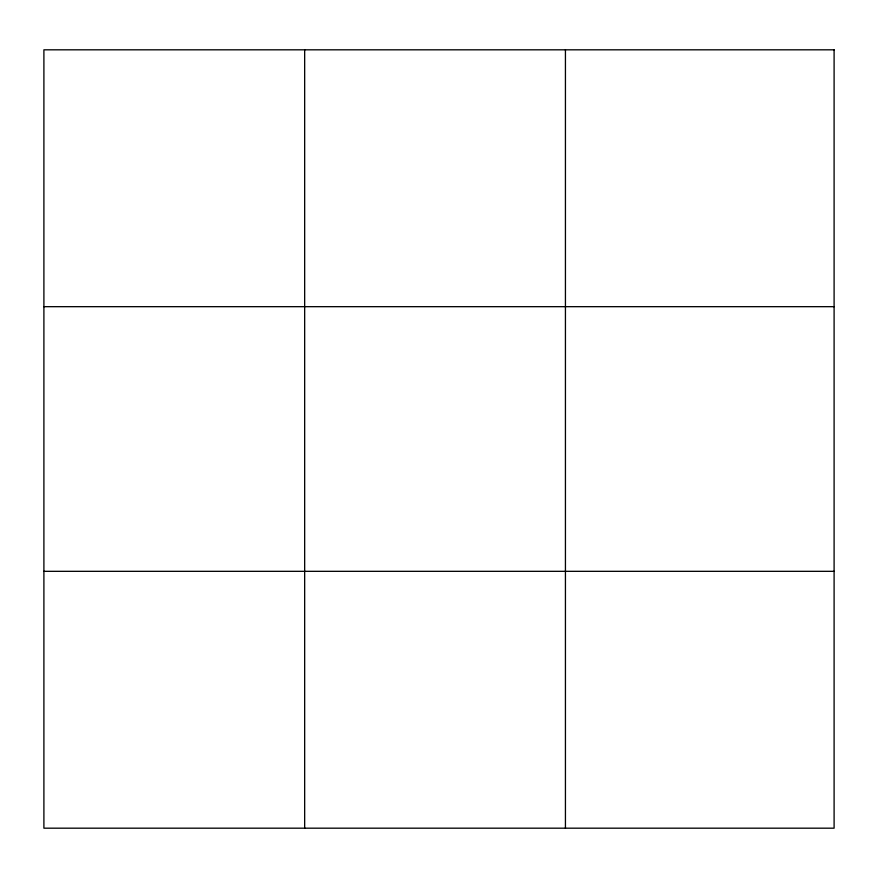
<?xml version="1.0" encoding="UTF-8"?>
<svg xmlns="http://www.w3.org/2000/svg" width="878" height="878" viewBox="0 0 878 878"><rect width="100%" height="100%" fill="white"/><g stroke="black" fill="none" stroke-linecap="round" stroke-linejoin="round"><path stroke-width="1.32" d="M304.666 828.184L304.666 49.816M565.432 828.184L565.432 49.816M43.9 306.674L834.1 306.674M43.9 571.326L834.1 571.326M834.1 49.816L834.1 828.184L43.9 828.184L43.9 49.816L834.1 49.816"/></g></svg>
